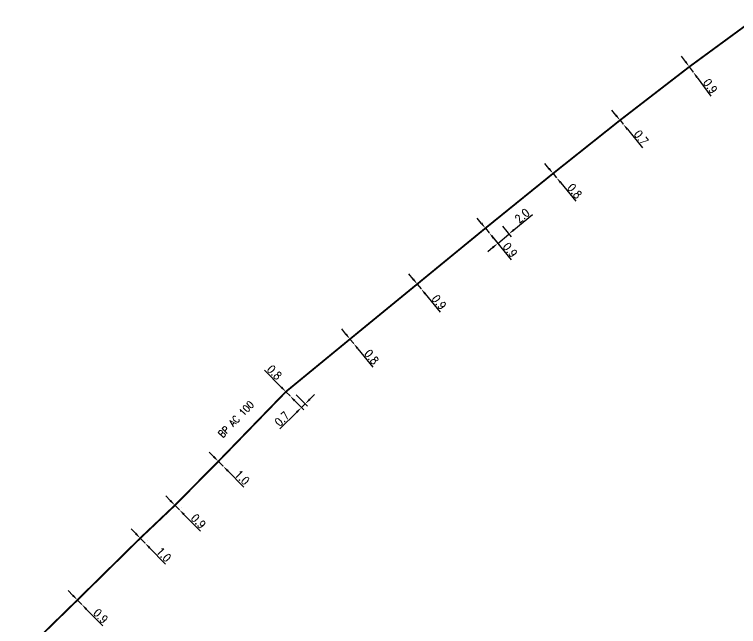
# Model space of a CAD drawing. Header units: millimetres. Extents: x 184998 to 186003, y 126995 to 128002.
# Drawn here: x 185641.8 to 185741.4, y 127498 to 127582.2 of the extents above; entities that cross this region are included whole.
import ezdxf
from ezdxf.enums import TextEntityAlignment as Align

# ---------------------------------------------------------------- set-up
doc = ezdxf.new("R2010")
doc.units = ezdxf.units.MM
doc.header["$PDMODE"] = 34
doc.linetypes.add('L_25_AP', pattern=[2000, 1000, 1000])
doc.linetypes.add('L_25_PE', pattern=[2000, 1000, 1000])
doc.layers.get('DEFPOINTS').update_dxf_attribs({"linetype": 'CONTINUOUS'})
doc.layers.add('L_150', color=1, linetype='CONTINUOUS')
doc.styles.get("Standard").update_dxf_attribs({"font": 'romans.shx', "width": 0.85})
doc.dimstyles.get("Standard").update_dxf_attribs({"dimtxt": 1.5, "dimasz": 1.2, "dimexe": 0.625, "dimexo": 0.625, "dimgap": 0.25, "dimtad": 1, "dimdec": 1, "dimzin": 0, "dimdsep": 46, "dimtxsty": 'Standard', "dimcen": -0.5, "dimadec": 0, "dimazin": 0, "dimtfac": 1, "dimtdec": 1, "dimtmove": 0, "dimatfit": 3, "dimfxl": 0, "dimtolj": 1, "dimtzin": 0, "dimarcsym": 0})

# ---------------------------------------------------------------- blocks, each defined once
blk = doc.blocks.new('*D727')
at = {"layer": 'DEFPOINTS', "color": 0, "linetype": 'Continuous', "ltscale": 0.5, "transparency": 16777216}
for p in [(185650.475, 127501.613), (185651.069, 127501.005), (185651.069, 127501.005)]:
    blk.add_point(p, dxfattribs=at)
at = {"layer": 'L_150', "color": 0, "linetype": 'Continuous', "lineweight": -2, "ltscale": 0.5, "transparency": 16777216}
for p, q in [((185649.847, 127502.258), (185649.218, 127502.902)), ((185650.475, 127501.613), (185651.069, 127501.005)), ((185651.697, 127500.361), (185653.955, 127498.046))]:
    blk.add_line(p, q, dxfattribs=at)
at = {"layer": 'L_150', "color": 0, "linetype": 'Continuous', "ltscale": 0.5, "transparency": 16777216}
for points in [[(185649.954, 127502.362), (185649.739, 127502.153), (185650.475, 127501.613)], [(185651.805, 127500.465), (185651.59, 127500.256), (185651.069, 127501.005)]]:
    blk.add_solid(points, dxfattribs=at)
at = {"layer": 'L_150', "color": 0, "linetype": 'Continuous', "ltscale": 0.5, "transparency": 16777216, "insert": (185653.677, 127499.405), "char_height": 1.125, "attachment_point": 5, "rotation": 314.28617}
blk.add_mtext('\\A1;0.9', dxfattribs=at)
blk = doc.blocks.new('*D728')
at = {"layer": 'DEFPOINTS', "color": 0, "linetype": 'Continuous', "ltscale": 0.5, "transparency": 16777216}
for p in [(185659.114, 127510.126), (185659.777, 127509.445), (185659.777, 127509.445)]:
    blk.add_point(p, dxfattribs=at)
at = {"layer": 'L_150', "color": 0, "linetype": 'Continuous', "lineweight": -2, "ltscale": 0.5, "transparency": 16777216}
for p, q in [((185658.486, 127510.77), (185657.857, 127511.415)), ((185659.45, 127510.453), (185659.45, 127510.453)), ((185659.114, 127510.126), (185659.777, 127509.445)), ((185660.113, 127509.772), (185660.113, 127509.772)), ((185660.405, 127508.801), (185662.598, 127506.551))]:
    blk.add_line(p, q, dxfattribs=at)
at = {"layer": 'L_150', "color": 0, "linetype": 'Continuous', "ltscale": 0.5, "transparency": 16777216}
for points in [[(185658.593, 127510.875), (185658.378, 127510.665), (185659.114, 127510.126)], [(185660.513, 127508.906), (185660.298, 127508.696), (185659.777, 127509.445)]]:
    blk.add_solid(points, dxfattribs=at)
at = {"layer": 'L_150', "color": 0, "linetype": 'Continuous', "ltscale": 0.5, "transparency": 16777216, "insert": (185662.353, 127507.877), "char_height": 1.125, "attachment_point": 5, "rotation": 314.26803}
blk.add_mtext('\\A1;1.0', dxfattribs=at)
blk = doc.blocks.new('*D729')
at = {"layer": 'DEFPOINTS', "color": 0, "linetype": 'Continuous', "ltscale": 0.5, "transparency": 16777216}
for p in [(185663.882, 127514.653), (185664.494, 127514.034), (185664.494, 127514.034)]:
    blk.add_point(p, dxfattribs=at)
at = {"layer": 'L_150', "color": 0, "linetype": 'Continuous', "lineweight": -2, "ltscale": 0.5, "transparency": 16777216}
for p, q in [((185663.248, 127515.292), (185662.615, 127515.932)), ((185663.882, 127514.653), (185664.494, 127514.034)), ((185664.215, 127514.983), (185664.215, 127514.983)), ((185664.827, 127514.364), (185664.827, 127514.364)), ((185665.127, 127513.395), (185667.402, 127511.098))]:
    blk.add_line(p, q, dxfattribs=at)
at = {"layer": 'L_150', "color": 0, "linetype": 'Continuous', "ltscale": 0.5, "transparency": 16777216}
for points in [[(185663.355, 127515.398), (185663.142, 127515.187), (185663.882, 127514.653)], [(185665.234, 127513.501), (185665.02, 127513.289), (185664.494, 127514.034)]]:
    blk.add_solid(points, dxfattribs=at)
at = {"layer": 'L_150', "color": 0, "linetype": 'Continuous', "ltscale": 0.5, "transparency": 16777216, "insert": (185667.114, 127512.454), "char_height": 1.125, "attachment_point": 5, "rotation": 314.71865}
blk.add_mtext('\\A1;0.9', dxfattribs=at)
blk = doc.blocks.new('*D730')
at = {"layer": 'DEFPOINTS', "color": 0, "linetype": 'Continuous', "ltscale": 0.5, "transparency": 16777216}
for p in [(185669.856, 127520.695), (185670.526, 127520.022), (185670.526, 127520.022)]:
    blk.add_point(p, dxfattribs=at)
at = {"layer": 'L_150', "color": 0, "linetype": 'Continuous', "lineweight": -2, "ltscale": 0.5, "transparency": 16777216}
for p, q in [((185669.221, 127521.333), (185668.586, 127521.971)), ((185669.856, 127520.695), (185670.526, 127520.022)), ((185671.161, 127519.384), (185673.377, 127517.157))]:
    blk.add_line(p, q, dxfattribs=at)
at = {"layer": 'L_150', "color": 0, "linetype": 'Continuous', "ltscale": 0.5, "transparency": 16777216}
for points in [[(185669.327, 127521.439), (185669.114, 127521.227), (185669.856, 127520.695)], [(185671.267, 127519.49), (185671.054, 127519.278), (185670.526, 127520.022)]]:
    blk.add_solid(points, dxfattribs=at)
at = {"layer": 'L_150', "color": 0, "linetype": 'Continuous', "ltscale": 0.5, "transparency": 16777216, "insert": (185673.118, 127518.481), "char_height": 1.125, "attachment_point": 5, "rotation": 314.86401}
blk.add_mtext('\\A1;1.0', dxfattribs=at)
blk = doc.blocks.new('*D731')
at = {"layer": 'DEFPOINTS', "color": 0, "linetype": 'Continuous', "ltscale": 0.5, "transparency": 16777216}
for p in [(185680.231, 127530.207), (185679.711, 127529.695), (185681.795, 127528.618)]:
    blk.add_point(p, dxfattribs=at)
at = {"layer": 'L_150', "color": 0, "linetype": 'Continuous', "lineweight": -2, "ltscale": 0.5, "transparency": 16777216}
for p, q in [((185680.04, 127529.361), (185681.603, 127527.772)), ((185680.56, 127529.873), (185682.123, 127528.284)), ((185682.436, 127529.249), (185683.078, 127529.881)), ((185681.795, 127528.618), (185681.274, 127528.106)), ((185680.633, 127527.475), (185678.296, 127525.175))]:
    blk.add_line(p, q, dxfattribs=at)
at = {"layer": 'L_150', "color": 0, "linetype": 'Continuous', "ltscale": 0.5, "transparency": 16777216}
for points in [[(185682.331, 127529.356), (185682.541, 127529.143), (185681.795, 127528.618)], [(185680.528, 127527.582), (185680.738, 127527.368), (185681.274, 127528.106)]]:
    blk.add_solid(points, dxfattribs=at)
at = {"layer": 'L_150', "color": 0, "linetype": 'Continuous', "ltscale": 0.5, "transparency": 16777216, "insert": (185678.617, 127526.544), "char_height": 1.125, "attachment_point": 5, "rotation": 44.53894}
blk.add_mtext('\\A1;0.7', dxfattribs=at)
blk = doc.blocks.new('*D732')
at = {"layer": 'DEFPOINTS', "color": 0, "linetype": 'Continuous', "ltscale": 0.5, "transparency": 16777216}
for p in [(185679.136, 127530.279), (185679.711, 127529.695), (185679.711, 127529.695)]:
    blk.add_point(p, dxfattribs=at)
at = {"layer": 'L_150', "color": 0, "linetype": 'Continuous', "lineweight": -2, "ltscale": 0.5, "transparency": 16777216}
for p, q in [((185678.505, 127530.921), (185676.205, 127533.258)), ((185679.711, 127529.695), (185679.136, 127530.279)), ((185680.342, 127529.053), (185680.974, 127528.412))]:
    blk.add_line(p, q, dxfattribs=at)
at = {"layer": 'L_150', "color": 0, "linetype": 'Continuous', "ltscale": 0.5, "transparency": 16777216}
for points in [[(185678.612, 127531.026), (185678.398, 127530.815), (185679.136, 127530.279)], [(185680.449, 127529.158), (185680.235, 127528.948), (185679.711, 127529.695)]]:
    blk.add_solid(points, dxfattribs=at)
at = {"layer": 'L_150', "color": 0, "linetype": 'Continuous', "ltscale": 0.5, "transparency": 16777216, "insert": (185677.574, 127532.936), "char_height": 1.125, "attachment_point": 5, "rotation": 314.53894}
blk.add_mtext('\\A1;0.8', dxfattribs=at)
blk = doc.blocks.new('*D733')
at = {"layer": 'DEFPOINTS', "color": 0, "linetype": 'Continuous', "ltscale": 0.5, "transparency": 16777216}
for p in [(185687.956, 127537.528), (185688.461, 127536.908), (185688.461, 127536.908)]:
    blk.add_point(p, dxfattribs=at)
at = {"layer": 'L_150', "color": 0, "linetype": 'Continuous', "lineweight": -2, "ltscale": 0.5, "transparency": 16777216}
for p, q in [((185687.388, 127538.226), (185686.82, 127538.924)), ((185687.956, 127537.528), (185688.461, 127536.908)), ((185689.029, 127536.209), (185691.098, 127533.666))]:
    blk.add_line(p, q, dxfattribs=at)
at = {"layer": 'L_150', "color": 0, "linetype": 'Continuous', "ltscale": 0.5, "transparency": 16777216}
for points in [[(185687.505, 127538.321), (185687.272, 127538.132), (185687.956, 127537.528)], [(185689.146, 127536.304), (185688.913, 127536.115), (185688.461, 127536.908)]]:
    blk.add_solid(points, dxfattribs=at)
at = {"layer": 'L_150', "color": 0, "linetype": 'Continuous', "ltscale": 0.5, "transparency": 16777216, "insert": (185690.93, 127535.062), "char_height": 1.125, "attachment_point": 5, "rotation": 309.13004}
blk.add_mtext('\\A1;0.8', dxfattribs=at)
blk = doc.blocks.new('*D734')
at = {"layer": 'DEFPOINTS', "color": 0, "linetype": 'Continuous', "ltscale": 0.5, "transparency": 16777216}
for p in [(185697.2, 127545.1), (185697.745, 127544.435), (185697.745, 127544.435)]:
    blk.add_point(p, dxfattribs=at)
at = {"layer": 'L_150', "color": 0, "linetype": 'Continuous', "lineweight": -2, "ltscale": 0.5, "transparency": 16777216}
for p, q in [((185696.63, 127545.796), (185696.06, 127546.493)), ((185697.2, 127545.1), (185697.745, 127544.435)), ((185698.315, 127543.738), (185700.364, 127541.237))]:
    blk.add_line(p, q, dxfattribs=at)
at = {"layer": 'L_150', "color": 0, "linetype": 'Continuous', "ltscale": 0.5, "transparency": 16777216}
for points in [[(185696.746, 127545.891), (185696.514, 127545.701), (185697.2, 127545.1)], [(185698.431, 127543.834), (185698.199, 127543.643), (185697.745, 127544.435)]]:
    blk.add_solid(points, dxfattribs=at)
at = {"layer": 'L_150', "color": 0, "linetype": 'Continuous', "ltscale": 0.5, "transparency": 16777216, "insert": (185700.205, 127542.615), "char_height": 1.125, "attachment_point": 5, "rotation": 309.31529}
blk.add_mtext('\\A1;0.9', dxfattribs=at)
blk = doc.blocks.new('*D735')
at = {"layer": 'DEFPOINTS', "color": 0, "linetype": 'Continuous', "ltscale": 0.5, "transparency": 16777216}
for p in [(185708.646, 127553.414), (185707.113, 127552.13), (185709.804, 127551.989)]:
    blk.add_point(p, dxfattribs=at)
at = {"layer": 'L_150', "color": 0, "linetype": 'Continuous', "lineweight": -2, "ltscale": 0.5, "transparency": 16777216}
for p, q in [((185710.494, 127552.567), (185713.029, 127554.69)), ((185708.942, 127553.05), (185710.1, 127551.625)), ((185707.409, 127551.766), (185708.567, 127550.341)), ((185708.271, 127550.705), (185709.804, 127551.989)), ((185707.581, 127550.127), (185706.891, 127549.549))]:
    blk.add_line(p, q, dxfattribs=at)
at = {"layer": 'L_150', "color": 0, "linetype": 'Continuous', "ltscale": 0.5, "transparency": 16777216}
for points in [[(185710.398, 127552.682), (185710.591, 127552.452), (185709.804, 127551.989)], [(185707.485, 127550.242), (185707.677, 127550.012), (185708.271, 127550.705)]]:
    blk.add_solid(points, dxfattribs=at)
at = {"layer": 'L_150', "color": 0, "linetype": 'Continuous', "ltscale": 0.5, "transparency": 16777216, "insert": (185711.636, 127554.501), "char_height": 1.125, "attachment_point": 5, "rotation": 39.9462}
blk.add_mtext('\\A1;2.0', dxfattribs=at)
blk = doc.blocks.new('*D736')
at = {"layer": 'DEFPOINTS', "color": 0, "linetype": 'Continuous', "ltscale": 0.5, "transparency": 16777216}
for p in [(185706.577, 127552.79), (185707.113, 127552.13), (185707.113, 127552.13)]:
    blk.add_point(p, dxfattribs=at)
at = {"layer": 'L_150', "color": 0, "linetype": 'Continuous', "lineweight": -2, "ltscale": 0.5, "transparency": 16777216}
for p, q in [((185706.01, 127553.489), (185705.442, 127554.187)), ((185706.577, 127552.79), (185707.113, 127552.13)), ((185707.681, 127551.432), (185710.126, 127548.421))]:
    blk.add_line(p, q, dxfattribs=at)
at = {"layer": 'L_150', "color": 0, "linetype": 'Continuous', "ltscale": 0.5, "transparency": 16777216}
for points in [[(185706.126, 127553.583), (185705.893, 127553.394), (185706.577, 127552.79)], [(185707.797, 127551.526), (185707.564, 127551.337), (185707.113, 127552.13)]]:
    blk.add_solid(points, dxfattribs=at)
at = {"layer": 'L_150', "color": 0, "linetype": 'Continuous', "ltscale": 0.5, "transparency": 16777216, "insert": (185709.973, 127549.799), "char_height": 1.125, "attachment_point": 5, "rotation": 309.08663}
blk.add_mtext('\\A1;0.9', dxfattribs=at)
blk = doc.blocks.new('*D737')
at = {"layer": 'DEFPOINTS', "color": 0, "linetype": 'Continuous', "ltscale": 0.5, "transparency": 16777216}
for p in [(185715.879, 127560.32), (185716.369, 127559.727), (185716.369, 127559.727)]:
    blk.add_point(p, dxfattribs=at)
at = {"layer": 'L_150', "color": 0, "linetype": 'Continuous', "lineweight": -2, "ltscale": 0.5, "transparency": 16777216}
for p, q in [((185715.306, 127561.014), (185714.733, 127561.708)), ((185715.879, 127560.32), (185716.369, 127559.727)), ((185716.942, 127559.033), (185719.03, 127556.505))]:
    blk.add_line(p, q, dxfattribs=at)
at = {"layer": 'L_150', "color": 0, "linetype": 'Continuous', "ltscale": 0.5, "transparency": 16777216}
for points in [[(185715.421, 127561.11), (185715.19, 127560.919), (185715.879, 127560.32)], [(185717.058, 127559.128), (185716.827, 127558.937), (185716.369, 127559.727)]]:
    blk.add_solid(points, dxfattribs=at)
at = {"layer": 'L_150', "color": 0, "linetype": 'Continuous', "ltscale": 0.5, "transparency": 16777216, "insert": (185718.851, 127557.899), "char_height": 1.125, "attachment_point": 5, "rotation": 309.5531}
blk.add_mtext('\\A1;0.8', dxfattribs=at)
blk = doc.blocks.new('*D738')
at = {"layer": 'DEFPOINTS', "color": 0, "linetype": 'Continuous', "ltscale": 0.5, "transparency": 16777216}
for p in [(185725.086, 127567.649), (185725.528, 127567.106), (185725.528, 127567.106)]:
    blk.add_point(p, dxfattribs=at)
at = {"layer": 'L_150', "color": 0, "linetype": 'Continuous', "lineweight": -2, "ltscale": 0.5, "transparency": 16777216}
for p, q in [((185724.518, 127568.347), (185723.949, 127569.044)), ((185725.086, 127567.649), (185725.528, 127567.106)), ((185726.096, 127566.408), (185728.167, 127563.867))]:
    blk.add_line(p, q, dxfattribs=at)
at = {"layer": 'L_150', "color": 0, "linetype": 'Continuous', "ltscale": 0.5, "transparency": 16777216}
for points in [[(185724.634, 127568.441), (185724.401, 127568.252), (185725.086, 127567.649)], [(185726.213, 127566.503), (185725.98, 127566.314), (185725.528, 127567.106)]]:
    blk.add_solid(points, dxfattribs=at)
at = {"layer": 'L_150', "color": 0, "linetype": 'Continuous', "ltscale": 0.5, "transparency": 16777216, "insert": (185727.998, 127565.262), "char_height": 1.125, "attachment_point": 5, "rotation": 309.16783}
blk.add_mtext('\\A1;0.7', dxfattribs=at)
blk = doc.blocks.new('*D739')
at = {"layer": 'DEFPOINTS', "color": 0, "linetype": 'Continuous', "ltscale": 0.5, "transparency": 16777216}
for p in [(185734.614, 127575.006), (185735.147, 127574.28), (185735.147, 127574.28)]:
    blk.add_point(p, dxfattribs=at)
at = {"layer": 'L_150', "color": 0, "linetype": 'Continuous', "lineweight": -2, "ltscale": 0.5, "transparency": 16777216}
for p, q in [((185734.081, 127575.731), (185733.548, 127576.456)), ((185734.614, 127575.006), (185735.147, 127574.28)), ((185735.68, 127573.555), (185737.595, 127570.951))]:
    blk.add_line(p, q, dxfattribs=at)
at = {"layer": 'L_150', "color": 0, "linetype": 'Continuous', "ltscale": 0.5, "transparency": 16777216}
for points in [[(185734.202, 127575.819), (185733.96, 127575.642), (185734.614, 127575.006)], [(185735.801, 127573.644), (185735.559, 127573.466), (185735.147, 127574.28)]]:
    blk.add_solid(points, dxfattribs=at)
at = {"layer": 'L_150', "color": 0, "linetype": 'Continuous', "ltscale": 0.5, "transparency": 16777216, "insert": (185737.509, 127572.335), "char_height": 1.125, "attachment_point": 5, "rotation": 306.32793}
blk.add_mtext('\\A1;0.9', dxfattribs=at)

msp = doc.modelspace()

# ---------------------------------------------------------------- linework, layer by layer
at = {"layer": 'L_150', "linetype": 'L_25_AP', "const_width": 0.25}
msp.add_lwpolyline([(185641.946, 127493.286), (185650.475, 127501.613), (185659.114, 127510.126), (185663.882, 127514.653), (185669.856, 127520.695), (185679.136, 127530.279), (185687.956, 127537.528), (185697.2, 127545.1), (185706.577, 127552.79), (185715.879, 127560.32), (185725.086, 127567.649), (185734.614, 127575.006), (185744.265, 127582.083)], dxfattribs=at)

# ---------------------------------------------------------------- texts
at = {"layer": 'L_150', "linetype": 'L_25_PE', "width": 0.85}
msp.add_text('BP AC 100', height=1, rotation=45.92218, dxfattribs=at).set_placement((185672.276, 127526.499), align=Align.MIDDLE)

# ---------------------------------------------------------------- dimensions: what is measured, and where the dimension line sits
at = {"layer": 'L_150', "linetype": 'Continuous', "ltscale": 0.5}
for base, p1, p2, angle, picture, middle in [((185735.147, 127574.28), (185734.614, 127575.006), (185735.147, 127574.28), 126.32793, '*D739', (185736.904, 127571.89)), ((185725.528, 127567.106), (185725.086, 127567.649), (185725.528, 127567.106), 129.16783, '*D738', (185727.416, 127564.789)), ((185716.369, 127559.727), (185715.879, 127560.32), (185716.369, 127559.727), 129.5531, '*D737', (185718.273, 127557.422)), ((185709.804, 127551.989), (185707.113, 127552.13), (185708.646, 127553.414), 219.9462, '*D735', (185712.117, 127553.926)), ((185707.1131, 127552.1302), (185706.5772, 127552.7899), (185707.1131, 127552.1302), 129.08663, '*D736', (185709.3906, 127549.3264)), ((185697.745, 127544.435), (185697.2, 127545.1), (185697.745, 127544.435), 129.31529, '*D734', (185699.625, 127542.14)), ((185688.461, 127536.908), (185687.956, 127537.528), (185688.461, 127536.908), 129.13004, '*D733', (185690.348, 127534.589)), ((185679.711, 127529.695), (185679.136, 127530.279), (185679.711, 127529.695), 134.53894, '*D732', (185677.039, 127532.41)), ((185681.795, 127528.618), (185679.711, 127529.695), (185680.231, 127530.207), 224.53894, '*D731', (185679.144, 127526.01)), ((185670.5257, 127520.0218), (185669.8556, 127520.6952), (185670.5257, 127520.0218), 134.86401, '*D730', (185672.5863, 127517.9515)), ((185664.494, 127514.034), (185663.882, 127514.653), (185664.494, 127514.034), 134.71865, '*D729', (185666.581, 127511.927)), ((185659.777, 127509.445), (185659.114, 127510.126), (185659.777, 127509.445), 134.26803, '*D728', (185661.816, 127507.354)), ((185651.069, 127501.005), (185650.475, 127501.613), (185651.069, 127501.005), 134.28617, '*D727', (185653.14, 127498.881))]:
    dim = msp.add_linear_dim(base=base, p1=p1, p2=p2, angle=angle, dimstyle='Standard', override={"dimscale": 0.75}, dxfattribs=at)
    dim.commit()
    dim.dimension.update_dxf_attribs({"geometry": picture, "text_midpoint": middle, "dimtype": 160})

doc.saveas('drawing.dxf')
